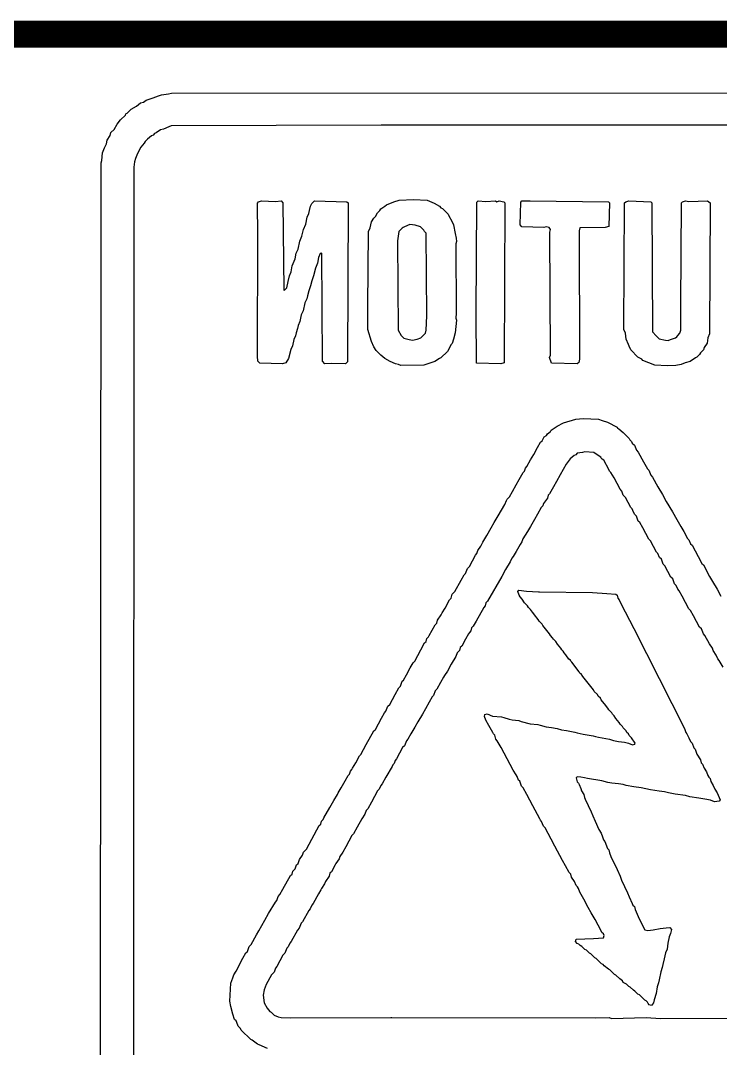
# Model space of a CAD drawing. Header units: millimetres. Extents: x -0.24 to 4.31, y 0 to 2.89.
# Drawn here: x 0.5778 to 0.7071, y 0.7886 to 0.9785 of the extents above; entities that cross this region are included whole.
import ezdxf

# ---------------------------------------------------------------- set-up
doc = ezdxf.new("R2010")
doc.units = ezdxf.units.MM
doc.header["$MEASUREMENT"] = 0
for name, color, linetype in [('BottomOverlay', 54, 'Continuous'), ('Mechanical2', 216, 'Continuous'), ('MultiLayer', 9, 'Continuous')]:
    doc.layers.add(name, color=color, linetype=linetype)

msp = doc.modelspace()

# ---------------------------------------------------------------- linework, layer by layer
at = {"layer": 'BottomOverlay'}
for p, q in [((0.60322, 0.96462), (0.60378, 0.96476)), ((0.60378, 0.96476), (0.60511, 0.96497)), ((0.60511, 0.96497), (0.60567, 0.96511)), ((0.60567, 0.96511), (0.75872, 0.96518)), ((0.59916, 0.96266), (0.59993, 0.96329)), ((0.59993, 0.96329), (0.60049, 0.96343)), ((0.60049, 0.96343), (0.60098, 0.96378)), ((0.60098, 0.96378), (0.60168, 0.96406)), ((0.60168, 0.96406), (0.60224, 0.9642)), ((0.60224, 0.9642), (0.60322, 0.96462)), ((0.59622, 0.96014), (0.59713, 0.96105)), ((0.59713, 0.96105), (0.5972, 0.96126)), ((0.5972, 0.96126), (0.59748, 0.9614)), ((0.59748, 0.9614), (0.59818, 0.9621)), ((0.59818, 0.9621), (0.59916, 0.96266)), ((0.59503, 0.95839), (0.59559, 0.95937)), ((0.59559, 0.95937), (0.59622, 0.96014)), ((0.64437, 0.95916), (0.6056, 0.95902)), ((0.7569, 0.95916), (0.64437, 0.95916)), ((0.59377, 0.95643), (0.59433, 0.95727)), ((0.59433, 0.95727), (0.59447, 0.95783)), ((0.59447, 0.95783), (0.59503, 0.95839)), ((0.60196, 0.9572), (0.60119, 0.95657)), ((0.60224, 0.95734), (0.60196, 0.9572)), ((0.60252, 0.95762), (0.60224, 0.95734)), ((0.6028, 0.95776), (0.60252, 0.95762)), ((0.60364, 0.95832), (0.6028, 0.95776)), ((0.6042, 0.95846), (0.60364, 0.95832)), ((0.60518, 0.95888), (0.6042, 0.95846)), ((0.6056, 0.95902), (0.60518, 0.95888)), ((0.59328, 0.95496), (0.59363, 0.95573)), ((0.59363, 0.95573), (0.59377, 0.95643)), ((0.60063, 0.95587), (0.6, 0.9551)), ((0.60077, 0.95615), (0.60063, 0.95587)), ((0.60119, 0.95657), (0.60077, 0.95615)), ((0.59279, 0.95265), (0.59293, 0.95405)), ((0.59293, 0.95405), (0.59328, 0.95496)), ((0.59937, 0.95391), (0.59902, 0.953)), ((0.6, 0.9551), (0.59937, 0.95391)), ((0.59251, 0.72969), (0.59265, 0.95223)), ((0.59265, 0.95223), (0.59279, 0.95265)), ((0.59881, 0.95237), (0.59867, 0.95139)), ((0.59902, 0.953), (0.59881, 0.95237)), ((0.59867, 0.95139), (0.5986, 0.77959)), ((0.62156, 0.94475), (0.6217, 0.94503)), ((0.62163, 0.9388), (0.62156, 0.94475)), ((0.6217, 0.94503), (0.62226, 0.94517)), ((0.62226, 0.94517), (0.62485, 0.9451)), ((0.62485, 0.9451), (0.6259, 0.94517)), ((0.6259, 0.94517), (0.62625, 0.94482)), ((0.62625, 0.94482), (0.62638, 0.92872)), ((0.63114, 0.94342), (0.63135, 0.94419)), ((0.63135, 0.94419), (0.63156, 0.94468)), ((0.63156, 0.94468), (0.63205, 0.94517)), ((0.63205, 0.94517), (0.63807, 0.94503)), ((0.63807, 0.94503), (0.63828, 0.94482)), ((0.63828, 0.94482), (0.63814, 0.91542)), ((0.6443, 0.9437), (0.64507, 0.94419)), ((0.64507, 0.94419), (0.64535, 0.94447)), ((0.64535, 0.94447), (0.64675, 0.94503)), ((0.64675, 0.94503), (0.64773, 0.94531)), ((0.64773, 0.94531), (0.65039, 0.94545)), ((0.65039, 0.94545), (0.65291, 0.94531)), ((0.65291, 0.94531), (0.65417, 0.94475)), ((0.65417, 0.94475), (0.65515, 0.94419)), ((0.65515, 0.94419), (0.65543, 0.94391)), ((0.65543, 0.94391), (0.65571, 0.94377)), ((0.66194, 0.92438), (0.66208, 0.94496)), ((0.66208, 0.94496), (0.66229, 0.94517)), ((0.66229, 0.94517), (0.66375, 0.9451)), ((0.66375, 0.9451), (0.6655, 0.94517)), ((0.6655, 0.94517), (0.66578, 0.94503)), ((0.66578, 0.94503), (0.6662, 0.94517)), ((0.6662, 0.94517), (0.66704, 0.94503)), ((0.66704, 0.94503), (0.66725, 0.94482)), ((0.66725, 0.94482), (0.66711, 0.91528)), ((0.67005, 0.94076), (0.67019, 0.94496)), ((0.67019, 0.94496), (0.6704, 0.94517)), ((0.6704, 0.94517), (0.6718, 0.94517)), ((0.6718, 0.94517), (0.67194, 0.94517)), ((0.67194, 0.94517), (0.68636, 0.94503)), ((0.68636, 0.94503), (0.68657, 0.94482)), ((0.68657, 0.94482), (0.68643, 0.94048)), ((0.68923, 0.92144), (0.68937, 0.94482)), ((0.68937, 0.94482), (0.68958, 0.94503)), ((0.68958, 0.94503), (0.69014, 0.94517)), ((0.69014, 0.94517), (0.6942, 0.94503)), ((0.6942, 0.94503), (0.69441, 0.94482)), ((0.69441, 0.94482), (0.69455, 0.92102)), ((0.69973, 0.92592), (0.69986, 0.94482)), ((0.69986, 0.94482), (0.70007, 0.94503)), ((0.70007, 0.94503), (0.70063, 0.94517)), ((0.70063, 0.94517), (0.70126, 0.9451)), ((0.70126, 0.9451), (0.70469, 0.94517)), ((0.70469, 0.94517), (0.70518, 0.94482)), ((0.70518, 0.94482), (0.70504, 0.9206)), ((0.63044, 0.9409), (0.63072, 0.94216)), ((0.63072, 0.94216), (0.631, 0.94286)), ((0.631, 0.94286), (0.63114, 0.94342)), ((0.64262, 0.94132), (0.64304, 0.94202)), ((0.64304, 0.94202), (0.64332, 0.9423)), ((0.64332, 0.9423), (0.64374, 0.943)), ((0.64374, 0.943), (0.64416, 0.94342)), ((0.64416, 0.94342), (0.6443, 0.9437)), ((0.65571, 0.94377), (0.65676, 0.94272)), ((0.65676, 0.94272), (0.6569, 0.94244)), ((0.6569, 0.94244), (0.65746, 0.94146)), ((0.63002, 0.93992), (0.63044, 0.9409)), ((0.64206, 0.9395), (0.64234, 0.9402)), ((0.64234, 0.9402), (0.64262, 0.94132)), ((0.64829, 0.94013), (0.64822, 0.94006)), ((0.64843, 0.94027), (0.64829, 0.94013)), ((0.64871, 0.94041), (0.64843, 0.94027)), ((0.64969, 0.94083), (0.64871, 0.94041)), ((0.65067, 0.94069), (0.64969, 0.94083)), ((0.65165, 0.94041), (0.65067, 0.94069)), ((0.65228, 0.93978), (0.65165, 0.94041)), ((0.65746, 0.94146), (0.65774, 0.94076)), ((0.65774, 0.94076), (0.65809, 0.93915)), ((0.6704, 0.94041), (0.67005, 0.94076)), ((0.67446, 0.94027), (0.6704, 0.94041)), ((0.67488, 0.94041), (0.67446, 0.94027)), ((0.67544, 0.94027), (0.67488, 0.94041)), ((0.67565, 0.93992), (0.67544, 0.94027)), ((0.68111, 0.9402), (0.68097, 0.93964)), ((0.6858, 0.94027), (0.68111, 0.9402)), ((0.68643, 0.94048), (0.6858, 0.94027)), ((0.62156, 0.91647), (0.62163, 0.93866)), ((0.62163, 0.93866), (0.62163, 0.9388)), ((0.62939, 0.93775), (0.62974, 0.93866)), ((0.62974, 0.93866), (0.63002, 0.93992)), ((0.64192, 0.92564), (0.64206, 0.9395)), ((0.64766, 0.9395), (0.64738, 0.93782)), ((0.64822, 0.94006), (0.64766, 0.9395)), ((0.65242, 0.9395), (0.65228, 0.93978)), ((0.6527, 0.93922), (0.65242, 0.9395)), ((0.65284, 0.92396), (0.6527, 0.93922)), ((0.65809, 0.93915), (0.65823, 0.93831)), ((0.65823, 0.93831), (0.6583, 0.93768)), ((0.67558, 0.93943), (0.67565, 0.93992)), ((0.67565, 0.91668), (0.67558, 0.93943)), ((0.68097, 0.93964), (0.68104, 0.91591)), ((0.62869, 0.93551), (0.62904, 0.93628)), ((0.62904, 0.93628), (0.62939, 0.93775)), ((0.64738, 0.93782), (0.64752, 0.9213)), ((0.6583, 0.93768), (0.65816, 0.93726)), ((0.65816, 0.93726), (0.65823, 0.92445)), ((0.62792, 0.9332), (0.62848, 0.93446)), ((0.62848, 0.93446), (0.62869, 0.93551)), ((0.63282, 0.93474), (0.63261, 0.93369)), ((0.6331, 0.93544), (0.63282, 0.93474)), ((0.63345, 0.93551), (0.6331, 0.93544)), ((0.63352, 0.91556), (0.63345, 0.93551)), ((0.62778, 0.93208), (0.62792, 0.9332)), ((0.63226, 0.93278), (0.63191, 0.93131)), ((0.63261, 0.93369), (0.63226, 0.93278)), ((0.62722, 0.93026), (0.62743, 0.93131)), ((0.62743, 0.93131), (0.62778, 0.93208)), ((0.63191, 0.93131), (0.63156, 0.9304)), ((0.62638, 0.92872), (0.62645, 0.92865)), ((0.62645, 0.92865), (0.62694, 0.92914)), ((0.62694, 0.92914), (0.62722, 0.93026)), ((0.63135, 0.92949), (0.631, 0.92858)), ((0.63156, 0.9304), (0.63135, 0.92949)), ((0.63065, 0.92711), (0.6303, 0.92634)), ((0.63079, 0.92767), (0.63065, 0.92711)), ((0.631, 0.92858), (0.63079, 0.92767)), ((0.62995, 0.92487), (0.6296, 0.9241)), ((0.6303, 0.92634), (0.62995, 0.92487)), ((0.64192, 0.9255), (0.64192, 0.92564)), ((0.64192, 0.92144), (0.64192, 0.9255)), ((0.69973, 0.92578), (0.69973, 0.92592)), ((0.69973, 0.9213), (0.69973, 0.92578)), ((0.6296, 0.9241), (0.62939, 0.92291)), ((0.6527, 0.9213), (0.65284, 0.92396)), ((0.6583, 0.92312), (0.65809, 0.92081)), ((0.65823, 0.92445), (0.65816, 0.92354)), ((0.65816, 0.92354), (0.6583, 0.92312)), ((0.66194, 0.92424), (0.66194, 0.92438)), ((0.66201, 0.91521), (0.66194, 0.92424)), ((0.6289, 0.92158), (0.62869, 0.92081)), ((0.62904, 0.92214), (0.6289, 0.92158)), ((0.62939, 0.92291), (0.62904, 0.92214)), ((0.64262, 0.9192), (0.64192, 0.92144)), ((0.64752, 0.9213), (0.64808, 0.92032)), ((0.65256, 0.92074), (0.6527, 0.9213)), ((0.68951, 0.92074), (0.68923, 0.92144)), ((0.69959, 0.92074), (0.69973, 0.9213)), ((0.62827, 0.91955), (0.62799, 0.91843)), ((0.62855, 0.92025), (0.62827, 0.91955)), ((0.62869, 0.92081), (0.62855, 0.92025)), ((0.64304, 0.91822), (0.64262, 0.9192)), ((0.64808, 0.92032), (0.64857, 0.91983)), ((0.64857, 0.91983), (0.64955, 0.91955)), ((0.64955, 0.91955), (0.65018, 0.91948)), ((0.65018, 0.91948), (0.65102, 0.91962)), ((0.65102, 0.91962), (0.65172, 0.9199)), ((0.65172, 0.9199), (0.65256, 0.92074)), ((0.65774, 0.91962), (0.65753, 0.91885)), ((0.65809, 0.92081), (0.65774, 0.91962)), ((0.68965, 0.91962), (0.68951, 0.92074)), ((0.69007, 0.91864), (0.68965, 0.91962)), ((0.69455, 0.92102), (0.69518, 0.92025)), ((0.69518, 0.92025), (0.69574, 0.91969)), ((0.69574, 0.91969), (0.69693, 0.91948)), ((0.69693, 0.91948), (0.69742, 0.91941)), ((0.69742, 0.91941), (0.69784, 0.91955)), ((0.69784, 0.91955), (0.69875, 0.9199)), ((0.69875, 0.9199), (0.69903, 0.92004)), ((0.69903, 0.92004), (0.69917, 0.92032)), ((0.69917, 0.92032), (0.69959, 0.92074)), ((0.70476, 0.9199), (0.70462, 0.91892)), ((0.70504, 0.9206), (0.70476, 0.9199)), ((0.62771, 0.91773), (0.62729, 0.91605)), ((0.62799, 0.91843), (0.62771, 0.91773)), ((0.64346, 0.91752), (0.64304, 0.91822)), ((0.6443, 0.91668), (0.64346, 0.91752)), ((0.65662, 0.91738), (0.65543, 0.91619)), ((0.65732, 0.91864), (0.65662, 0.91738)), ((0.65753, 0.91885), (0.65732, 0.91864)), ((0.69021, 0.91836), (0.69007, 0.91864)), ((0.69049, 0.91766), (0.69021, 0.91836)), ((0.69182, 0.91633), (0.69049, 0.91766)), ((0.70392, 0.91766), (0.70336, 0.9171)), ((0.70406, 0.91808), (0.70392, 0.91766)), ((0.70462, 0.91892), (0.70406, 0.91808)), ((0.62163, 0.91556), (0.62156, 0.91647)), ((0.62198, 0.91521), (0.62163, 0.91556)), ((0.62729, 0.91605), (0.6268, 0.91528)), ((0.63401, 0.91507), (0.63352, 0.91556)), ((0.63814, 0.91542), (0.63779, 0.91507)), ((0.64507, 0.91605), (0.6443, 0.91668)), ((0.64605, 0.91549), (0.64507, 0.91605)), ((0.64703, 0.91507), (0.64605, 0.91549)), ((0.65431, 0.91549), (0.65354, 0.91528)), ((0.65515, 0.91605), (0.65431, 0.91549)), ((0.65543, 0.91619), (0.65515, 0.91605)), ((0.67551, 0.91626), (0.67565, 0.91668)), ((0.67586, 0.91521), (0.67551, 0.91626)), ((0.68104, 0.91591), (0.6809, 0.91535)), ((0.69252, 0.91591), (0.69182, 0.91633)), ((0.69273, 0.9157), (0.69252, 0.91591)), ((0.69497, 0.91486), (0.69273, 0.9157)), ((0.70147, 0.91549), (0.70056, 0.91528)), ((0.70245, 0.91619), (0.70147, 0.91549)), ((0.70273, 0.91633), (0.70245, 0.91619)), ((0.70322, 0.91682), (0.70273, 0.91633)), ((0.70336, 0.9171), (0.70322, 0.91682)), ((0.62618, 0.91507), (0.62198, 0.91521)), ((0.6268, 0.91528), (0.62618, 0.91507)), ((0.6352, 0.91514), (0.63401, 0.91507)), ((0.63779, 0.91507), (0.6352, 0.91514)), ((0.64759, 0.91493), (0.64703, 0.91507)), ((0.64801, 0.91479), (0.64759, 0.91493)), ((0.65228, 0.91486), (0.64801, 0.91479)), ((0.65284, 0.915), (0.65228, 0.91486)), ((0.65354, 0.91528), (0.65284, 0.915)), ((0.66648, 0.91507), (0.66201, 0.91521)), ((0.66711, 0.91528), (0.66648, 0.91507)), ((0.68062, 0.91507), (0.67586, 0.91521)), ((0.6809, 0.91535), (0.68062, 0.91507)), ((0.69721, 0.91472), (0.69497, 0.91486)), ((0.69882, 0.91479), (0.69721, 0.91472)), ((0.69979, 0.91493), (0.69882, 0.91479)), ((0.70056, 0.91528), (0.69979, 0.91493)), ((0.67691, 0.90353), (0.6781, 0.90416)), ((0.6781, 0.90416), (0.68034, 0.90486)), ((0.68034, 0.90486), (0.68174, 0.905)), ((0.68174, 0.905), (0.68454, 0.90486)), ((0.68454, 0.90486), (0.68524, 0.90458)), ((0.68524, 0.90458), (0.68622, 0.9043)), ((0.68622, 0.9043), (0.68797, 0.90339)), ((0.67495, 0.90185), (0.67509, 0.90213)), ((0.67509, 0.90213), (0.67565, 0.90255)), ((0.67565, 0.90255), (0.67579, 0.90283)), ((0.67579, 0.90283), (0.67691, 0.90353)), ((0.68797, 0.90339), (0.68804, 0.90318)), ((0.68804, 0.90318), (0.68832, 0.90304)), ((0.68832, 0.90304), (0.68909, 0.90241)), ((0.68909, 0.90241), (0.69021, 0.90129)), ((0.67327, 0.89961), (0.67383, 0.90059)), ((0.67383, 0.90059), (0.67411, 0.90087)), ((0.67411, 0.90087), (0.67453, 0.90157)), ((0.67453, 0.90157), (0.67495, 0.90185)), ((0.69021, 0.90129), (0.69035, 0.90101)), ((0.69035, 0.90101), (0.69063, 0.90073)), ((0.69063, 0.90073), (0.69077, 0.90045)), ((0.69077, 0.90045), (0.69119, 0.90003)), ((0.67201, 0.89737), (0.67257, 0.89835)), ((0.67257, 0.89835), (0.67327, 0.89961)), ((0.68062, 0.89856), (0.68034, 0.89828)), ((0.6816, 0.8987), (0.68062, 0.89856)), ((0.68202, 0.89884), (0.6816, 0.8987)), ((0.6837, 0.8987), (0.68202, 0.89884)), ((0.68468, 0.898), (0.6837, 0.8987)), ((0.69119, 0.90003), (0.69154, 0.89912)), ((0.69154, 0.89912), (0.69189, 0.89877)), ((0.69189, 0.89877), (0.69287, 0.89695)), ((0.67131, 0.89611), (0.67201, 0.89737)), ((0.67859, 0.89653), (0.67747, 0.89457)), ((0.67929, 0.89751), (0.67859, 0.89653)), ((0.68006, 0.89814), (0.67929, 0.89751)), ((0.68034, 0.89828), (0.68006, 0.89814)), ((0.68496, 0.89786), (0.68468, 0.898)), ((0.68503, 0.89765), (0.68496, 0.89786)), ((0.68524, 0.89744), (0.68503, 0.89765)), ((0.68552, 0.8973), (0.68524, 0.89744)), ((0.68643, 0.89555), (0.68552, 0.8973)), ((0.69287, 0.89695), (0.69357, 0.89569)), ((0.66991, 0.89373), (0.67061, 0.89499)), ((0.67061, 0.89499), (0.67089, 0.89527)), ((0.67089, 0.89527), (0.67103, 0.89583)), ((0.67103, 0.89583), (0.67131, 0.89611)), ((0.67747, 0.89457), (0.67677, 0.89331)), ((0.68657, 0.89527), (0.68643, 0.89555)), ((0.68685, 0.89499), (0.68657, 0.89527)), ((0.68741, 0.89401), (0.68685, 0.89499)), ((0.69357, 0.89569), (0.69385, 0.89541)), ((0.69385, 0.89541), (0.6942, 0.8945)), ((0.6942, 0.8945), (0.69455, 0.89415)), ((0.66865, 0.89149), (0.66935, 0.89275)), ((0.66935, 0.89275), (0.66991, 0.89373)), ((0.67677, 0.89331), (0.67621, 0.89233)), ((0.68853, 0.89191), (0.68741, 0.89401)), ((0.69455, 0.89415), (0.69553, 0.89233)), ((0.66809, 0.89051), (0.66865, 0.89149)), ((0.67523, 0.89079), (0.67509, 0.89023)), ((0.67551, 0.89107), (0.67523, 0.89079)), ((0.67621, 0.89233), (0.67551, 0.89107)), ((0.68888, 0.89156), (0.68853, 0.89191)), ((0.68909, 0.89079), (0.68888, 0.89156)), ((0.68951, 0.89037), (0.68909, 0.89079)), ((0.69553, 0.89233), (0.69637, 0.89093)), ((0.69637, 0.89093), (0.69707, 0.88967)), ((0.66599, 0.88701), (0.66725, 0.88911)), ((0.66725, 0.88911), (0.66753, 0.88981)), ((0.66753, 0.88981), (0.66767, 0.89009)), ((0.66767, 0.89009), (0.66809, 0.89051)), ((0.67425, 0.88883), (0.67397, 0.88855)), ((0.67439, 0.88925), (0.67425, 0.88883)), ((0.67509, 0.89023), (0.67439, 0.88925)), ((0.69049, 0.88855), (0.68951, 0.89037)), ((0.69707, 0.88967), (0.69819, 0.88771)), ((0.66529, 0.88575), (0.66599, 0.88701)), ((0.67327, 0.88729), (0.67271, 0.88631)), ((0.67397, 0.88855), (0.67327, 0.88729)), ((0.69077, 0.88827), (0.69049, 0.88855)), ((0.69091, 0.88799), (0.69077, 0.88827)), ((0.69119, 0.88729), (0.69091, 0.88799)), ((0.69154, 0.88694), (0.69119, 0.88729)), ((0.69189, 0.88603), (0.69154, 0.88694)), ((0.69819, 0.88771), (0.69903, 0.88631)), ((0.66473, 0.88477), (0.66529, 0.88575)), ((0.67201, 0.88505), (0.67145, 0.88407)), ((0.67271, 0.88631), (0.67201, 0.88505)), ((0.69217, 0.88575), (0.69189, 0.88603)), ((0.69273, 0.88477), (0.69217, 0.88575)), ((0.69903, 0.88631), (0.69973, 0.88505)), ((0.69973, 0.88505), (0.70028, 0.88407)), ((0.66319, 0.88211), (0.66389, 0.88337)), ((0.66389, 0.88337), (0.66473, 0.88477)), ((0.67145, 0.88407), (0.67054, 0.88274)), ((0.69385, 0.88267), (0.69273, 0.88477)), ((0.70028, 0.88407), (0.70098, 0.88281)), ((0.66222, 0.88057), (0.66278, 0.88141)), ((0.66278, 0.88141), (0.66319, 0.88211)), ((0.67005, 0.88169), (0.66935, 0.88043)), ((0.6704, 0.88218), (0.67005, 0.88169)), ((0.67054, 0.88274), (0.6704, 0.88218)), ((0.69413, 0.88239), (0.69385, 0.88267)), ((0.69525, 0.88029), (0.69413, 0.88239)), ((0.70098, 0.88281), (0.70126, 0.88253)), ((0.70126, 0.88253), (0.70154, 0.88183)), ((0.70154, 0.88183), (0.70182, 0.88155)), ((0.70182, 0.88155), (0.70294, 0.87945)), ((0.66068, 0.87763), (0.6618, 0.87973)), ((0.6618, 0.87973), (0.66208, 0.88001)), ((0.66208, 0.88001), (0.66222, 0.88057)), ((0.66879, 0.87945), (0.66851, 0.87917)), ((0.66935, 0.88043), (0.66879, 0.87945)), ((0.69553, 0.88001), (0.69525, 0.88029)), ((0.69581, 0.87931), (0.69553, 0.88001)), ((0.69616, 0.87896), (0.69581, 0.87931)), ((0.70294, 0.87945), (0.70364, 0.87819)), ((0.66033, 0.87728), (0.66068, 0.87763)), ((0.66823, 0.87847), (0.66739, 0.87707)), ((0.66851, 0.87917), (0.66823, 0.87847)), ((0.69651, 0.87805), (0.69616, 0.87896)), ((0.69679, 0.87777), (0.69651, 0.87805)), ((0.69791, 0.87567), (0.69679, 0.87777)), ((0.70364, 0.87819), (0.70392, 0.87791)), ((0.70392, 0.87791), (0.70504, 0.87581)), ((0.65914, 0.87511), (0.6597, 0.87609)), ((0.6597, 0.87609), (0.65998, 0.87637)), ((0.65998, 0.87637), (0.66033, 0.87728)), ((0.66669, 0.87581), (0.66557, 0.87386)), ((0.66739, 0.87707), (0.66669, 0.87581)), ((0.69826, 0.87533), (0.69791, 0.87567)), ((0.70504, 0.87581), (0.7056, 0.87484)), ((0.65802, 0.87302), (0.65914, 0.87511)), ((0.66557, 0.87386), (0.66515, 0.87316)), ((0.69861, 0.87442), (0.69826, 0.87533)), ((0.69889, 0.87414), (0.69861, 0.87442)), ((0.69917, 0.87344), (0.69889, 0.87414)), ((0.7056, 0.87484), (0.70644, 0.87344)), ((0.65704, 0.87148), (0.65732, 0.87176)), ((0.65732, 0.87176), (0.65753, 0.87253)), ((0.65753, 0.87253), (0.65802, 0.87302)), ((0.66515, 0.87316), (0.66403, 0.8712)), ((0.66963, 0.87302), (0.66984, 0.87323)), ((0.66991, 0.87232), (0.66963, 0.87302)), ((0.66984, 0.87323), (0.67124, 0.87309)), ((0.67005, 0.87204), (0.66991, 0.87232)), ((0.67047, 0.87162), (0.67005, 0.87204)), ((0.67124, 0.87309), (0.67348, 0.87295)), ((0.67348, 0.87295), (0.67362, 0.87295)), ((0.67362, 0.87295), (0.68342, 0.87281)), ((0.68342, 0.87281), (0.68608, 0.87267)), ((0.68608, 0.87267), (0.68776, 0.87253)), ((0.68776, 0.87253), (0.68797, 0.87232)), ((0.68797, 0.87232), (0.68811, 0.87176)), ((0.68811, 0.87176), (0.68839, 0.87148)), ((0.69945, 0.87316), (0.69917, 0.87344)), ((0.7, 0.87218), (0.69945, 0.87316)), ((0.70126, 0.8698), (0.7, 0.87218)), ((0.70644, 0.87344), (0.70714, 0.87218)), ((0.65564, 0.8691), (0.6562, 0.86994)), ((0.6562, 0.86994), (0.65704, 0.87148)), ((0.66334, 0.87008), (0.66194, 0.86756)), ((0.66361, 0.87036), (0.66334, 0.87008)), ((0.66375, 0.87092), (0.66361, 0.87036)), ((0.66403, 0.8712), (0.66375, 0.87092)), ((0.67089, 0.87092), (0.67047, 0.87162)), ((0.67145, 0.87036), (0.67089, 0.87092)), ((0.67159, 0.87008), (0.67145, 0.87036)), ((0.67201, 0.86966), (0.67159, 0.87008)), ((0.68839, 0.87148), (0.68867, 0.87078)), ((0.68867, 0.87078), (0.69105, 0.86616)), ((0.70154, 0.86952), (0.70126, 0.8698)), ((0.6548, 0.8677), (0.6555, 0.86868)), ((0.6555, 0.86868), (0.65564, 0.8691)), ((0.67236, 0.86917), (0.67201, 0.86966)), ((0.67299, 0.8684), (0.67236, 0.86917)), ((0.67313, 0.86812), (0.67299, 0.8684)), ((0.67341, 0.86784), (0.67313, 0.86812)), ((0.7021, 0.86854), (0.70154, 0.86952)), ((0.70322, 0.86644), (0.7021, 0.86854)), ((0.65326, 0.8649), (0.65438, 0.86686)), ((0.65438, 0.86686), (0.65466, 0.86714)), ((0.65466, 0.86714), (0.6548, 0.8677)), ((0.6611, 0.8663), (0.66096, 0.86574)), ((0.66138, 0.86658), (0.6611, 0.8663)), ((0.66194, 0.86756), (0.66138, 0.86658)), ((0.67355, 0.86756), (0.67341, 0.86784)), ((0.67411, 0.867), (0.67355, 0.86756)), ((0.67425, 0.86672), (0.67411, 0.867)), ((0.67453, 0.86644), (0.67425, 0.86672)), ((0.67551, 0.86518), (0.67453, 0.86644)), ((0.69105, 0.86616), (0.70042, 0.84768)), ((0.70357, 0.86609), (0.70322, 0.86644)), ((0.70392, 0.86518), (0.70357, 0.86609)), ((0.6527, 0.86378), (0.65284, 0.86434)), ((0.65284, 0.86434), (0.65312, 0.86462)), ((0.65312, 0.86462), (0.65326, 0.8649)), ((0.65998, 0.8642), (0.65928, 0.86294)), ((0.66054, 0.86518), (0.65998, 0.8642)), ((0.66068, 0.86546), (0.66054, 0.86518)), ((0.66096, 0.86574), (0.66068, 0.86546)), ((0.67565, 0.8649), (0.67551, 0.86518)), ((0.67607, 0.86448), (0.67565, 0.8649)), ((0.67621, 0.8642), (0.67607, 0.86448)), ((0.67663, 0.86378), (0.67621, 0.8642)), ((0.7042, 0.8649), (0.70392, 0.86518)), ((0.70504, 0.86336), (0.7042, 0.8649)), ((0.6506, 0.86014), (0.65172, 0.86224)), ((0.65172, 0.86224), (0.65242, 0.8635)), ((0.65242, 0.8635), (0.6527, 0.86378)), ((0.659, 0.86266), (0.65886, 0.8621)), ((0.65928, 0.86294), (0.659, 0.86266)), ((0.67698, 0.86329), (0.67663, 0.86378)), ((0.67761, 0.86252), (0.67698, 0.86329)), ((0.67775, 0.86224), (0.67761, 0.86252)), ((0.67803, 0.86196), (0.67775, 0.86224)), ((0.7056, 0.86252), (0.70504, 0.86336)), ((0.70574, 0.8621), (0.7056, 0.86252)), ((0.65816, 0.86098), (0.65732, 0.85958)), ((0.65844, 0.86168), (0.65816, 0.86098)), ((0.65886, 0.8621), (0.65844, 0.86168)), ((0.67817, 0.86168), (0.67803, 0.86196)), ((0.67852, 0.86133), (0.67817, 0.86168)), ((0.67908, 0.86049), (0.67852, 0.86133)), ((0.67936, 0.86035), (0.67908, 0.86049)), ((0.67943, 0.86014), (0.67936, 0.86035)), ((0.7063, 0.86126), (0.70574, 0.8621)), ((0.70658, 0.86056), (0.7063, 0.86126)), ((0.70686, 0.86028), (0.70658, 0.86056)), ((0.64906, 0.85762), (0.64976, 0.85888)), ((0.64976, 0.85888), (0.65032, 0.85986)), ((0.65032, 0.85986), (0.6506, 0.86014)), ((0.65732, 0.85958), (0.65662, 0.85832)), ((0.67964, 0.85993), (0.67943, 0.86014)), ((0.68097, 0.85818), (0.67964, 0.85993)), ((0.70756, 0.85902), (0.70686, 0.86028)), ((0.64829, 0.85643), (0.6485, 0.85664)), ((0.6485, 0.85664), (0.64906, 0.85762)), ((0.65592, 0.8572), (0.65536, 0.85622)), ((0.65606, 0.85748), (0.65592, 0.8572)), ((0.65662, 0.85832), (0.65606, 0.85748)), ((0.68111, 0.8579), (0.68097, 0.85818)), ((0.68132, 0.85783), (0.68111, 0.8579)), ((0.68167, 0.85734), (0.68132, 0.85783)), ((0.68363, 0.85482), (0.68167, 0.85734)), ((0.64696, 0.85398), (0.64766, 0.85524)), ((0.64766, 0.85524), (0.64794, 0.85552)), ((0.64794, 0.85552), (0.64829, 0.85643)), ((0.65438, 0.85468), (0.65403, 0.85377)), ((0.65466, 0.85496), (0.65438, 0.85468)), ((0.65536, 0.85622), (0.65466, 0.85496)), ((0.68377, 0.85454), (0.68363, 0.85482)), ((0.64598, 0.85216), (0.64696, 0.85398)), ((0.65382, 0.85356), (0.65326, 0.85258)), ((0.65403, 0.85377), (0.65382, 0.85356)), ((0.68433, 0.85398), (0.68377, 0.85454)), ((0.68447, 0.8537), (0.68433, 0.85398)), ((0.68489, 0.85328), (0.68447, 0.8537)), ((0.68503, 0.853), (0.68489, 0.85328)), ((0.68531, 0.85272), (0.68503, 0.853)), ((0.68566, 0.85223), (0.68531, 0.85272)), ((0.645, 0.85062), (0.64528, 0.8509)), ((0.64528, 0.8509), (0.64563, 0.85181)), ((0.64563, 0.85181), (0.64598, 0.85216)), ((0.65256, 0.85132), (0.652, 0.85034)), ((0.65326, 0.85258), (0.65256, 0.85132)), ((0.68629, 0.85146), (0.68566, 0.85223)), ((0.68643, 0.85118), (0.68629, 0.85146)), ((0.68699, 0.85062), (0.68643, 0.85118)), ((0.64332, 0.84754), (0.64444, 0.84964)), ((0.64444, 0.84964), (0.645, 0.85062)), ((0.65116, 0.84894), (0.6506, 0.84796)), ((0.652, 0.85034), (0.65116, 0.84894)), ((0.66347, 0.84992), (0.66354, 0.85027)), ((0.66375, 0.84922), (0.66347, 0.84992)), ((0.66354, 0.85027), (0.66396, 0.85041)), ((0.66431, 0.84824), (0.66375, 0.84922)), ((0.66396, 0.85041), (0.66494, 0.84999)), ((0.66494, 0.84999), (0.66662, 0.84985)), ((0.66662, 0.84985), (0.66704, 0.84971)), ((0.66704, 0.84971), (0.66802, 0.84943)), ((0.66802, 0.84943), (0.66858, 0.84929)), ((0.66858, 0.84929), (0.66984, 0.84915)), ((0.66984, 0.84915), (0.67026, 0.84901)), ((0.67026, 0.84901), (0.67194, 0.84859)), ((0.68713, 0.85034), (0.68699, 0.85062)), ((0.68741, 0.85006), (0.68713, 0.85034)), ((0.68776, 0.84957), (0.68741, 0.85006)), ((0.68839, 0.8488), (0.68776, 0.84957)), ((0.64164, 0.84474), (0.64304, 0.84726)), ((0.64304, 0.84726), (0.64332, 0.84754)), ((0.6506, 0.84796), (0.6499, 0.8467)), ((0.66501, 0.84698), (0.66431, 0.84824)), ((0.67194, 0.84859), (0.67334, 0.84845)), ((0.67334, 0.84845), (0.67376, 0.84831)), ((0.67376, 0.84831), (0.67488, 0.84803)), ((0.67488, 0.84803), (0.67586, 0.84789)), ((0.67586, 0.84789), (0.67691, 0.84768)), ((0.67691, 0.84768), (0.67768, 0.84747)), ((0.67768, 0.84747), (0.67866, 0.84733)), ((0.67866, 0.84733), (0.67922, 0.84719)), ((0.67922, 0.84719), (0.6802, 0.84705)), ((0.6802, 0.84705), (0.68062, 0.84691)), ((0.68853, 0.84852), (0.68839, 0.8488)), ((0.68895, 0.8481), (0.68853, 0.84852)), ((0.68909, 0.84782), (0.68895, 0.8481)), ((0.68965, 0.84726), (0.68909, 0.84782)), ((0.68979, 0.84698), (0.68965, 0.84726)), ((0.70042, 0.84768), (0.7007, 0.84698)), ((0.64906, 0.84544), (0.64871, 0.84453)), ((0.64934, 0.84572), (0.64906, 0.84544)), ((0.6499, 0.8467), (0.64934, 0.84572)), ((0.66515, 0.8467), (0.66501, 0.84698)), ((0.66536, 0.84649), (0.66515, 0.8467)), ((0.66557, 0.84572), (0.66536, 0.84649)), ((0.66585, 0.84544), (0.66557, 0.84572)), ((0.66655, 0.84418), (0.66585, 0.84544)), ((0.68062, 0.84691), (0.68174, 0.84663)), ((0.68174, 0.84663), (0.68356, 0.84635)), ((0.68356, 0.84635), (0.68398, 0.84621)), ((0.68398, 0.84621), (0.68454, 0.84607)), ((0.68454, 0.84607), (0.68587, 0.84586)), ((0.68587, 0.84586), (0.68657, 0.84572)), ((0.68657, 0.84572), (0.68734, 0.84551)), ((0.68734, 0.84551), (0.68825, 0.8453)), ((0.68825, 0.8453), (0.68937, 0.84516)), ((0.68937, 0.84516), (0.69007, 0.84502)), ((0.69007, 0.8467), (0.68979, 0.84698)), ((0.69021, 0.84642), (0.69007, 0.8467)), ((0.69063, 0.846), (0.69021, 0.84642)), ((0.69133, 0.84502), (0.69063, 0.846)), ((0.7007, 0.84698), (0.70084, 0.8467)), ((0.70084, 0.8467), (0.70126, 0.846)), ((0.70126, 0.846), (0.70154, 0.8453)), ((0.70154, 0.8453), (0.70182, 0.84502)), ((0.64066, 0.84292), (0.64164, 0.84474)), ((0.64836, 0.84418), (0.64724, 0.84208)), ((0.64871, 0.84453), (0.64836, 0.84418)), ((0.66879, 0.83998), (0.66655, 0.84418)), ((0.69007, 0.84502), (0.69084, 0.84467)), ((0.69084, 0.84467), (0.69126, 0.84481)), ((0.69126, 0.84481), (0.69133, 0.84502)), ((0.70182, 0.84502), (0.70217, 0.84411)), ((0.70217, 0.84411), (0.70238, 0.8439)), ((0.70238, 0.8439), (0.70273, 0.84299)), ((0.63912, 0.8404), (0.63968, 0.84138)), ((0.63968, 0.84138), (0.64038, 0.84264)), ((0.64038, 0.84264), (0.64066, 0.84292)), ((0.64696, 0.8418), (0.64682, 0.84124)), ((0.64724, 0.84208), (0.64696, 0.8418)), ((0.70273, 0.84299), (0.70336, 0.84194)), ((0.70336, 0.84194), (0.7035, 0.84138)), ((0.7035, 0.84138), (0.70378, 0.8411)), ((0.63856, 0.83928), (0.6387, 0.83984)), ((0.6387, 0.83984), (0.63898, 0.84012)), ((0.63898, 0.84012), (0.63912, 0.8404)), ((0.6464, 0.84068), (0.64528, 0.83873)), ((0.64654, 0.84096), (0.6464, 0.84068)), ((0.64682, 0.84124), (0.64654, 0.84096)), ((0.66935, 0.83914), (0.66879, 0.83998)), ((0.70378, 0.8411), (0.70406, 0.8404)), ((0.70406, 0.8404), (0.70448, 0.8397)), ((0.70448, 0.8397), (0.70476, 0.839)), ((0.63702, 0.83677), (0.63772, 0.83803)), ((0.63772, 0.83803), (0.63828, 0.839)), ((0.63828, 0.839), (0.63856, 0.83928)), ((0.64528, 0.83873), (0.64458, 0.83747)), ((0.66949, 0.83886), (0.66935, 0.83914)), ((0.66977, 0.83817), (0.66949, 0.83886)), ((0.66998, 0.83796), (0.66977, 0.83817)), ((0.67033, 0.83705), (0.66998, 0.83796)), ((0.68062, 0.83879), (0.68041, 0.83859)), ((0.68041, 0.83859), (0.68062, 0.83782)), ((0.68125, 0.83873), (0.68062, 0.83879)), ((0.68062, 0.83782), (0.68083, 0.83761)), ((0.68083, 0.83761), (0.68097, 0.83733)), ((0.68195, 0.83859), (0.68125, 0.83873)), ((0.68251, 0.83844), (0.68195, 0.83859)), ((0.68517, 0.83803), (0.68251, 0.83844)), ((0.68629, 0.83775), (0.68517, 0.83803)), ((0.68699, 0.83761), (0.68629, 0.83775)), ((0.68825, 0.83747), (0.68699, 0.83761)), ((0.70476, 0.839), (0.7049, 0.83873)), ((0.7049, 0.83873), (0.70518, 0.83844)), ((0.70518, 0.83844), (0.70532, 0.83789)), ((0.70532, 0.83789), (0.70574, 0.83719)), ((0.63632, 0.83551), (0.63646, 0.83579)), ((0.63646, 0.83579), (0.63702, 0.83677)), ((0.64374, 0.83621), (0.64262, 0.83411)), ((0.64402, 0.83649), (0.64374, 0.83621)), ((0.6443, 0.83719), (0.64402, 0.83649)), ((0.64458, 0.83747), (0.6443, 0.83719)), ((0.67061, 0.83677), (0.67033, 0.83705)), ((0.67131, 0.83551), (0.67061, 0.83677)), ((0.68097, 0.83733), (0.68125, 0.83663)), ((0.68125, 0.83663), (0.68139, 0.83621)), ((0.68139, 0.83621), (0.68181, 0.83551)), ((0.68909, 0.83733), (0.68825, 0.83747)), ((0.68965, 0.83719), (0.68909, 0.83733)), ((0.69105, 0.83691), (0.68965, 0.83719)), ((0.69245, 0.83677), (0.69105, 0.83691)), ((0.69413, 0.83635), (0.69245, 0.83677)), ((0.69574, 0.83614), (0.69413, 0.83635)), ((0.69672, 0.836), (0.69574, 0.83614)), ((0.69749, 0.83579), (0.69672, 0.836)), ((0.69868, 0.83558), (0.69749, 0.83579)), ((0.70574, 0.83719), (0.70602, 0.83649)), ((0.70602, 0.83649), (0.70644, 0.83579)), ((0.70644, 0.83579), (0.707, 0.83453)), ((0.63492, 0.83313), (0.63562, 0.83439)), ((0.63562, 0.83439), (0.63632, 0.83551)), ((0.64262, 0.83411), (0.64192, 0.83285)), ((0.67243, 0.83341), (0.67131, 0.83551)), ((0.68181, 0.83551), (0.68195, 0.83495)), ((0.68195, 0.83495), (0.68209, 0.83467)), ((0.68209, 0.83467), (0.68321, 0.83229)), ((0.70063, 0.8353), (0.69868, 0.83558)), ((0.7014, 0.83509), (0.70063, 0.8353)), ((0.70308, 0.83481), (0.7014, 0.83509)), ((0.7042, 0.83467), (0.70308, 0.83481)), ((0.70525, 0.83446), (0.7042, 0.83467)), ((0.70595, 0.83418), (0.70525, 0.83446)), ((0.70686, 0.83425), (0.70595, 0.83418)), ((0.707, 0.83453), (0.70686, 0.83425)), ((0.6338, 0.83117), (0.63492, 0.83313)), ((0.64136, 0.83187), (0.6408, 0.83103)), ((0.64164, 0.83257), (0.64136, 0.83187)), ((0.64192, 0.83285), (0.64164, 0.83257)), ((0.67369, 0.83103), (0.67243, 0.83341)), ((0.68321, 0.83229), (0.68349, 0.83159)), ((0.63296, 0.82977), (0.63324, 0.83005)), ((0.63324, 0.83005), (0.63338, 0.83061)), ((0.63338, 0.83061), (0.63366, 0.83089)), ((0.63366, 0.83089), (0.6338, 0.83117)), ((0.6408, 0.83103), (0.63996, 0.82949)), ((0.67383, 0.83075), (0.67369, 0.83103)), ((0.67404, 0.83054), (0.67383, 0.83075)), ((0.67439, 0.82963), (0.67404, 0.83054)), ((0.68349, 0.83159), (0.68391, 0.83061)), ((0.68391, 0.83061), (0.68461, 0.82907)), ((0.63156, 0.82725), (0.63296, 0.82977)), ((0.63926, 0.82823), (0.63898, 0.82795)), ((0.63996, 0.82949), (0.63926, 0.82823)), ((0.67467, 0.82935), (0.67439, 0.82963)), ((0.67579, 0.82725), (0.67467, 0.82935)), ((0.68461, 0.82907), (0.68503, 0.82837)), ((0.68503, 0.82837), (0.68531, 0.82767)), ((0.63058, 0.82543), (0.63156, 0.82725)), ((0.63898, 0.82795), (0.63786, 0.82585)), ((0.67649, 0.82599), (0.67579, 0.82725)), ((0.68531, 0.82767), (0.68545, 0.82711)), ((0.68545, 0.82711), (0.68573, 0.82683)), ((0.68573, 0.82683), (0.68622, 0.8255)), ((0.62932, 0.82347), (0.62988, 0.82431)), ((0.62988, 0.82431), (0.63002, 0.82487)), ((0.63002, 0.82487), (0.63058, 0.82543)), ((0.6373, 0.82487), (0.63674, 0.82403)), ((0.63786, 0.82585), (0.6373, 0.82487)), ((0.67789, 0.82333), (0.67649, 0.82599)), ((0.68622, 0.8255), (0.68643, 0.82529)), ((0.68643, 0.82529), (0.68657, 0.82473)), ((0.68657, 0.82473), (0.68685, 0.82403)), ((0.62848, 0.82179), (0.62876, 0.82249)), ((0.62876, 0.82249), (0.62904, 0.82277)), ((0.62904, 0.82277), (0.62932, 0.82347)), ((0.6359, 0.82249), (0.6352, 0.82123)), ((0.63604, 0.82277), (0.6359, 0.82249)), ((0.6366, 0.82361), (0.63604, 0.82277)), ((0.63674, 0.82403), (0.6366, 0.82361)), ((0.67845, 0.82235), (0.67789, 0.82333)), ((0.67915, 0.82109), (0.67845, 0.82235)), ((0.68685, 0.82403), (0.68797, 0.82165)), ((0.62625, 0.81801), (0.62764, 0.82053)), ((0.62764, 0.82053), (0.62792, 0.82081)), ((0.62792, 0.82081), (0.62806, 0.82137)), ((0.62806, 0.82137), (0.62848, 0.82179)), ((0.63492, 0.82095), (0.63478, 0.82039)), ((0.6352, 0.82123), (0.63492, 0.82095)), ((0.67943, 0.82081), (0.67915, 0.82109)), ((0.67957, 0.82025), (0.67943, 0.82081)), ((0.68797, 0.82165), (0.68853, 0.82039)), ((0.63394, 0.81899), (0.63338, 0.81815)), ((0.63408, 0.81941), (0.63394, 0.81899)), ((0.63478, 0.82039), (0.63408, 0.81941)), ((0.68013, 0.81941), (0.67957, 0.82025)), ((0.68041, 0.81871), (0.68013, 0.81941)), ((0.68069, 0.81843), (0.68041, 0.81871)), ((0.68853, 0.82039), (0.68881, 0.81969)), ((0.68881, 0.81969), (0.68993, 0.81731)), ((0.62513, 0.81591), (0.62534, 0.81668)), ((0.62534, 0.81668), (0.62569, 0.81703)), ((0.62569, 0.81703), (0.62625, 0.81801)), ((0.63282, 0.81717), (0.63184, 0.81535)), ((0.63324, 0.81787), (0.63282, 0.81717)), ((0.63338, 0.81815), (0.63324, 0.81787)), ((0.68083, 0.81815), (0.68069, 0.81843)), ((0.68111, 0.81745), (0.68083, 0.81815)), ((0.68181, 0.81619), (0.68111, 0.81745)), ((0.68993, 0.81731), (0.69021, 0.81661)), ((0.62359, 0.81353), (0.62485, 0.81563)), ((0.62485, 0.81563), (0.62513, 0.81591)), ((0.63156, 0.81507), (0.63128, 0.81437)), ((0.63184, 0.81535), (0.63156, 0.81507)), ((0.68265, 0.81465), (0.68181, 0.81619)), ((0.69021, 0.81661), (0.69077, 0.81535)), ((0.69077, 0.81535), (0.69091, 0.81507)), ((0.69091, 0.81507), (0.69119, 0.81479)), ((0.69119, 0.81479), (0.69133, 0.81423)), ((0.62289, 0.81227), (0.62359, 0.81353)), ((0.631, 0.81409), (0.62988, 0.81199)), ((0.63128, 0.81437), (0.631, 0.81409)), ((0.68321, 0.81367), (0.68265, 0.81465)), ((0.68391, 0.81241), (0.68321, 0.81367)), ((0.69133, 0.81423), (0.69189, 0.81297)), ((0.69189, 0.81297), (0.69217, 0.81227)), ((0.62177, 0.81031), (0.62289, 0.81227)), ((0.6296, 0.81171), (0.62925, 0.8108)), ((0.62988, 0.81199), (0.6296, 0.81171)), ((0.68503, 0.81031), (0.68391, 0.81241)), ((0.69217, 0.81227), (0.69308, 0.81052)), ((0.69707, 0.81087), (0.6977, 0.81094)), ((0.6977, 0.81094), (0.69805, 0.81059)), ((0.62037, 0.80779), (0.62135, 0.80961)), ((0.62135, 0.80961), (0.62177, 0.81031)), ((0.6289, 0.81045), (0.62778, 0.80835)), ((0.62925, 0.8108), (0.6289, 0.81045)), ((0.68363, 0.80891), (0.68545, 0.80905)), ((0.68517, 0.81003), (0.68503, 0.81031)), ((0.68545, 0.80975), (0.68517, 0.81003)), ((0.68559, 0.80947), (0.68545, 0.80975)), ((0.68545, 0.80905), (0.68559, 0.80947)), ((0.69308, 0.81052), (0.69364, 0.81038)), ((0.69364, 0.81038), (0.69462, 0.81052)), ((0.69462, 0.81052), (0.69595, 0.81073)), ((0.69595, 0.81073), (0.69707, 0.81087)), ((0.69763, 0.80919), (0.69735, 0.80807)), ((0.69784, 0.80982), (0.69763, 0.80919)), ((0.69805, 0.81059), (0.69784, 0.80982)), ((0.61967, 0.80653), (0.62002, 0.80744)), ((0.62002, 0.80744), (0.62037, 0.80779)), ((0.62722, 0.80737), (0.62694, 0.80709)), ((0.6275, 0.80807), (0.62722, 0.80737)), ((0.62778, 0.80835), (0.6275, 0.80807)), ((0.68027, 0.80835), (0.68041, 0.80877)), ((0.68062, 0.808), (0.68027, 0.80835)), ((0.68041, 0.80877), (0.68363, 0.80891)), ((0.6809, 0.80786), (0.68062, 0.808)), ((0.68118, 0.80758), (0.6809, 0.80786)), ((0.68146, 0.80744), (0.68118, 0.80758)), ((0.68202, 0.80688), (0.68146, 0.80744)), ((0.69735, 0.80807), (0.69721, 0.80695)), ((0.61757, 0.80289), (0.61883, 0.80527)), ((0.61883, 0.80527), (0.61939, 0.80625)), ((0.61939, 0.80625), (0.61967, 0.80653)), ((0.62625, 0.80583), (0.62513, 0.80373)), ((0.6266, 0.80618), (0.62625, 0.80583)), ((0.62694, 0.80709), (0.6266, 0.80618)), ((0.6823, 0.80674), (0.68202, 0.80688)), ((0.68286, 0.80618), (0.6823, 0.80674)), ((0.68314, 0.80604), (0.68286, 0.80618)), ((0.68384, 0.80534), (0.68314, 0.80604)), ((0.68412, 0.8052), (0.68384, 0.80534)), ((0.69693, 0.80625), (0.69665, 0.80513)), ((0.69721, 0.80695), (0.69693, 0.80625)), ((0.62485, 0.80345), (0.62464, 0.80268)), ((0.62513, 0.80373), (0.62485, 0.80345)), ((0.6851, 0.80422), (0.68412, 0.8052)), ((0.68538, 0.80408), (0.6851, 0.80422)), ((0.68559, 0.80387), (0.68538, 0.80408)), ((0.68636, 0.80324), (0.68559, 0.80387)), ((0.6963, 0.80352), (0.69609, 0.80275)), ((0.69644, 0.80408), (0.6963, 0.80352)), ((0.69665, 0.80513), (0.69644, 0.80408)), ((0.61659, 0.80066), (0.61701, 0.80164)), ((0.61701, 0.80164), (0.61715, 0.80219)), ((0.61715, 0.80219), (0.61757, 0.80289)), ((0.62415, 0.80219), (0.62317, 0.80038)), ((0.62464, 0.80268), (0.62415, 0.80219)), ((0.68664, 0.8031), (0.68636, 0.80324)), ((0.68748, 0.80226), (0.68664, 0.8031)), ((0.68776, 0.80212), (0.68748, 0.80226)), ((0.68846, 0.80143), (0.68776, 0.80212)), ((0.68874, 0.80129), (0.68846, 0.80143)), ((0.69609, 0.80275), (0.69574, 0.80129)), ((0.61645, 0.7973), (0.61659, 0.80066)), ((0.62317, 0.80038), (0.62275, 0.7994)), ((0.68895, 0.80108), (0.68874, 0.80129)), ((0.68909, 0.8008), (0.68895, 0.80108)), ((0.68944, 0.80059), (0.68909, 0.8008)), ((0.68972, 0.80045), (0.68944, 0.80059)), ((0.69014, 0.80003), (0.68972, 0.80045)), ((0.69042, 0.79989), (0.69014, 0.80003)), ((0.69098, 0.79933), (0.69042, 0.79989)), ((0.69539, 0.79996), (0.69518, 0.79877)), ((0.6956, 0.80073), (0.69539, 0.79996)), ((0.69574, 0.80129), (0.6956, 0.80073)), ((0.62275, 0.7994), (0.62261, 0.79842)), ((0.62261, 0.79842), (0.62275, 0.79702)), ((0.69126, 0.79919), (0.69098, 0.79933)), ((0.69182, 0.79863), (0.69126, 0.79919)), ((0.6921, 0.79849), (0.69182, 0.79863)), ((0.69308, 0.79751), (0.6921, 0.79849)), ((0.69518, 0.79877), (0.69483, 0.79758)), ((0.61659, 0.79632), (0.61645, 0.7973)), ((0.61701, 0.79492), (0.61659, 0.79632)), ((0.62275, 0.79702), (0.62331, 0.79604)), ((0.62331, 0.79604), (0.6238, 0.79541)), ((0.69336, 0.79737), (0.69308, 0.79751)), ((0.69357, 0.79716), (0.69336, 0.79737)), ((0.69371, 0.79688), (0.69357, 0.79716)), ((0.69392, 0.79667), (0.69371, 0.79688)), ((0.69434, 0.79653), (0.69392, 0.79667)), ((0.69455, 0.79674), (0.69434, 0.79653)), ((0.69469, 0.79702), (0.69455, 0.79674)), ((0.69483, 0.79758), (0.69469, 0.79702)), ((0.61729, 0.79394), (0.61701, 0.79492)), ((0.61757, 0.79366), (0.61729, 0.79394)), ((0.6238, 0.79541), (0.62408, 0.79527)), ((0.62408, 0.79527), (0.62464, 0.79471)), ((0.62464, 0.79471), (0.62534, 0.79443)), ((0.62534, 0.79443), (0.6259, 0.79429)), ((0.6259, 0.79429), (0.62764, 0.79422)), ((0.62764, 0.79422), (0.64619, 0.79429)), ((0.64619, 0.79429), (0.64633, 0.79429)), ((0.64633, 0.79429), (0.68405, 0.79422)), ((0.68405, 0.79422), (0.6865, 0.79429)), ((0.6865, 0.79429), (0.68692, 0.79415)), ((0.68692, 0.79415), (0.69336, 0.79429)), ((0.69336, 0.79429), (0.69602, 0.79415)), ((0.69602, 0.79415), (0.73709, 0.79422)), ((0.61771, 0.79338), (0.61757, 0.79366)), ((0.61799, 0.79268), (0.61771, 0.79338)), ((0.61841, 0.79226), (0.61799, 0.79268)), ((0.61855, 0.79198), (0.61841, 0.79226)), ((0.6203, 0.79023), (0.61855, 0.79198)), ((0.62058, 0.79009), (0.6203, 0.79023)), ((0.62156, 0.78939), (0.62058, 0.79009)), ((0.62184, 0.78925), (0.62156, 0.78939)), ((0.62338, 0.78855), (0.62184, 0.78925))]:
    msp.add_line(p, q, dxfattribs=at)
at = {"layer": 'Mechanical2', "const_width": 0.005}
msp.add_lwpolyline([(0.518, 0.976), (0.76824, 0.976)], dxfattribs=at)
at = {"layer": 'MultiLayer'}
msp.add_line((0.38692, 0.976), (0.76824, 0.976), dxfattribs=at)

doc.saveas('drawing.dxf')
